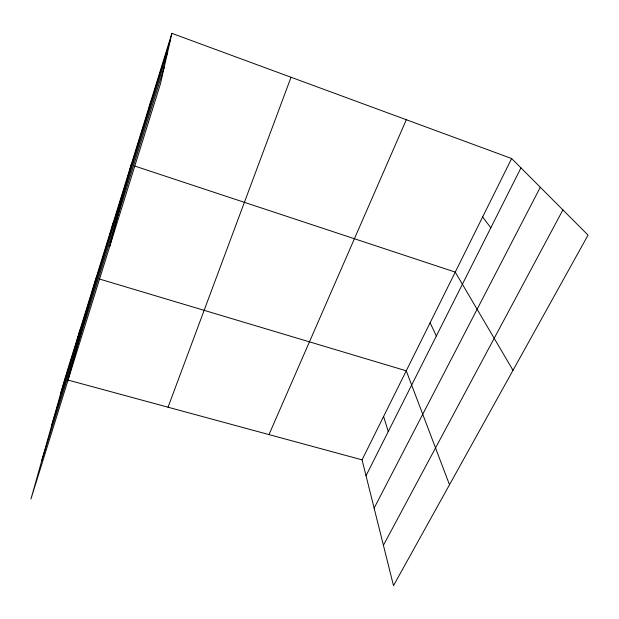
<?xml version="1.0" encoding="UTF-8"?>
<svg xmlns="http://www.w3.org/2000/svg" width="619" height="619" viewBox="0 0 619 619"><rect width="100%" height="100%" fill="white"/><g stroke="black" fill="none" stroke-linecap="round" stroke-linejoin="round"><path stroke-width="0.93" d="M171.881 33.349L160.507 83.596L30.95 498.984L64.716 379.184L171.881 33.349L511.634 158.534L588.05 235.104L393.498 585.651L362.061 459.847L511.634 158.534M148.854 109.23L150.866 101.176M109.857 245.983L131.127 164.863M110.027 234.423L113.091 223.064M67.657 381.296L96.069 278.016M76.098 343.839L79.967 329.973M60.523 394.071L170.527 39.353M51.895 424.68L167.679 51.903M41.906 460.103L164.314 66.782M168.028 407.209L291.031 77.251M268.994 434.6L406.327 119.73M366.03 475.717L520.966 167.881M374.131 508.129L540.294 187.248M383.416 545.285L562.911 209.911M67.471 379.927L362.061 459.847M99.721 279.107L406.257 370.812L449.495 484.754M134.78 166.07L455.259 272.105L513.012 370.309M482.634 216.952L490.813 227.792M430.112 322.762L436.341 336.016M383.602 416.448L388.252 431.551"/></g></svg>
